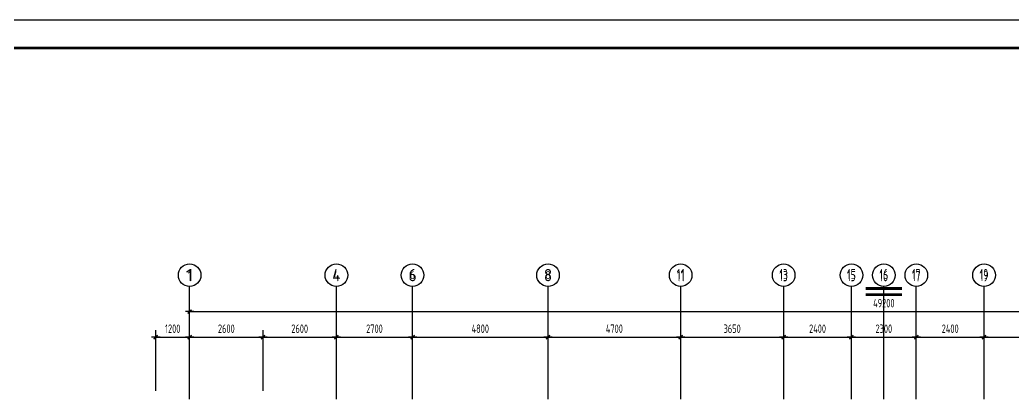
# Model space of a CAD drawing. Extents: x 627893 to 789462, y -407363 to 145317.
# Drawn here: x 665824 to 701021, y 41208 to 54660 of the extents above; entities that cross this region are included whole.
import ezdxf
from ezdxf.enums import TextEntityAlignment as Align

# ---------------------------------------------------------------- set-up
doc = ezdxf.new("R2010")
doc.units = 0
doc.header["$LTSCALE"] = 100
doc.layers.get('0').update_dxf_attribs({"linetype": 'CONTINUOUS'})
for name, color, linetype in [('AXIS', 3, 'CONTINUOUS'), ('AXIS_TEXT', 7, 'CONTINUOUS'), ('PUB_DIM', 3, 'CONTINUOUS'), ('PUB_TITLE', 4, 'CONTINUOUS'), ('THICK', 6, 'CONTINUOUS')]:
    doc.layers.add(name, color=color, linetype=linetype)
doc.styles.add('_TCH_AXIS', font='tssdeng.shx', dxfattribs={"width": 0.7, "bigfont": 'tssdchn.shx'})
doc.styles.add('CADReader_TextStyle', font='tssdeng.shx', dxfattribs={"height": 0.2, "bigfont": 'gbcbig.shx'})
doc.styles.add('COMPLEX', font='tssdeng.shx', dxfattribs={"width": 0.7, "bigfont": 'tssdchn.shx'})
doc.styles.add('dim_font', font='tssdeng.shx', dxfattribs={"width": 0.7, "bigfont": 'tssdchn.shx'})
doc.dimstyles.new('DIMN', dxfattribs={"dimtxt": 300, "dimasz": 1, "dimexe": 250, "dimexo": 300, "dimgap": 150, "dimtad": 1, "dimdec": 0, "dimzin": 0, "dimdsep": 46, "dimtxsty": 'dim_font', "dimblk": '_DIMX', "dimcen": 0.09, "dimclrt": 7, "dimadec": 0, "dimazin": 0, "dimtfac": 1, "dimtdec": 0, "dimtix": 1, "dimtmove": 2, "dimatfit": 3, "dimldrblk": '_DIMX', "dimfxl": 250, "dimtolj": 1, "dimtzin": 0, "dimarcsym": 0})

# ---------------------------------------------------------------- blocks, each defined once
blk = doc.blocks.new('_DIMX')
blk.add_line((-150, 0), (150, 0))
at = {"const_width": 50}
blk.add_lwpolyline([(-70, -70), (70, 70)], dxfattribs=at)
blk = doc.blocks.new('_AXISO')
blk.add_circle((0, 0), 0.5)
at = {"layer": 'AXIS_TEXT', "style": 'COMPLEX', "width": 1.041667}
blk.add_attdef('A', text='', height=0.56, dxfattribs=at).set_placement((-0.25, -0.28), (0.25, -0.28), align=Align.FIT)

msp = doc.modelspace()

# ---------------------------------------------------------------- linework, layer by layer
at = {"layer": 'AXIS'}
for p, q in [((671840, 41207.8), (671840, 45207.8)), ((677040, 41207.8), (677040, 45207.8)), ((679740, 41207.8), (679740, 45207.8)), ((684540, 41207.8), (684540, 45207.8)), ((689240, 41207.8), (689240, 45207.8)), ((692890, 41207.8), (692890, 45207.8)), ((695290, 41207.8), (695290, 45207.8)), ((696440, 41207.8), (696440, 45207.8)), ((697590, 41207.8), (697590, 45207.8)), ((699990, 41207.8), (699990, 45207.8))]:
    msp.add_line(p, q, dxfattribs=at)
at = {"layer": 'AXIS', "linetype": 'Continuous'}
for centre in [(671840, 45607.8), (677040, 45607.8), (679740, 45607.8), (684540, 45607.8), (689240, 45607.8), (692890, 45607.8), (695290, 45607.8), (696440, 45607.8), (697590, 45607.8), (699990, 45607.8)]:
    msp.add_circle(centre, 400, dxfattribs=at)
at = {"layer": 'PUB_TITLE'}
msp.add_lwpolyline([(657905.8, -4740.1), (657905.8, 54659.9), (742005.8, 54659.9), (742005.8, -4740.1)], close=True, dxfattribs=at)
at = {"layer": 'PUB_TITLE', "const_width": 100}
msp.add_lwpolyline([(660405.8, -3740.1), (741005.8, -3740.1), (741005.8, 53659.9), (660405.8, 53659.9)], close=True, dxfattribs=at)
at = {"layer": 'THICK', "const_width": 100}
for points in [[(695799, 45131.4), (697078.8, 45131.4)], [(695799, 44911.2), (697078.8, 44911.2)]]:
    msp.add_lwpolyline(points, dxfattribs=at)

# ---------------------------------------------------------------- block references
at = {"layer": 'AXIS'}
ref = msp.add_blockref('_AXISO', (671840, 45607.8), dxfattribs=dict(at, xscale=800, yscale=800, zscale=800))
ref.add_attrib('A', '1', dxfattribs={"layer": 'AXIS_TEXT', "height": 438.4, "style": '_TCH_AXIS', "width": 2.8}).set_placement((671693.9, 45388.6), (671986.2, 45388.6), align=Align.FIT)
ref = msp.add_blockref('_AXISO', (677040, 45607.8), dxfattribs=dict(at, xscale=800, yscale=800, zscale=800))
ref.add_attrib('A', '4', dxfattribs={"layer": 'AXIS_TEXT', "height": 438.4, "style": '_TCH_AXIS', "width": 0.933333}).set_placement((676893.9, 45388.6), (677186.2, 45388.6), align=Align.FIT)
ref = msp.add_blockref('_AXISO', (679740, 45607.8), dxfattribs=dict(at, xscale=800, yscale=800, zscale=800))
ref.add_attrib('A', '6', dxfattribs={"layer": 'AXIS_TEXT', "height": 438.4, "style": '_TCH_AXIS', "width": 1.076923}).set_placement((679593.9, 45388.6), (679886.2, 45388.6), align=Align.FIT)
ref = msp.add_blockref('_AXISO', (684540, 45607.8), dxfattribs=dict(at, xscale=800, yscale=800, zscale=800))
ref.add_attrib('A', '8', dxfattribs={"layer": 'AXIS_TEXT', "height": 438.4, "style": '_TCH_AXIS'}).set_placement((684393.9, 45388.6), (684686.2, 45388.6), align=Align.FIT)
ref = msp.add_blockref('_AXISO', (689240, 45607.8), dxfattribs=dict(at, xscale=800, yscale=800, zscale=800))
ref.add_attrib('A', '11', dxfattribs={"layer": 'AXIS_TEXT', "height": 438.39, "style": '_TCH_AXIS', "width": 0.666667}).set_placement((689093.9, 45388.6), (689386.2, 45388.6), align=Align.FIT)
ref = msp.add_blockref('_AXISO', (692890, 45607.8), dxfattribs=dict(at, xscale=800, yscale=800, zscale=800))
ref.add_attrib('A', '13', dxfattribs={"layer": 'AXIS_TEXT', "height": 438.39, "style": '_TCH_AXIS', "width": 0.466667}).set_placement((692743.9, 45388.6), (693036.2, 45388.6), align=Align.FIT)
ref = msp.add_blockref('_AXISO', (695290, 45607.8), dxfattribs=dict(at, xscale=800, yscale=800, zscale=800))
ref.add_attrib('A', '15', dxfattribs={"layer": 'AXIS_TEXT', "height": 438.39, "style": '_TCH_AXIS', "width": 0.466667}).set_placement((695143.9, 45388.6), (695436.2, 45388.6), align=Align.FIT)
ref = msp.add_blockref('_AXISO', (696440, 45607.8), dxfattribs=dict(at, xscale=800, yscale=800, zscale=800))
ref.add_attrib('A', '16', dxfattribs={"layer": 'AXIS_TEXT', "height": 438.39, "style": '_TCH_AXIS', "width": 0.482759}).set_placement((696293.9, 45388.6), (696586.2, 45388.6), align=Align.FIT)
ref = msp.add_blockref('_AXISO', (697590, 45607.8), dxfattribs=dict(at, xscale=800, yscale=800, zscale=800))
ref.add_attrib('A', '17', dxfattribs={"layer": 'AXIS_TEXT', "height": 438.39, "style": '_TCH_AXIS', "width": 0.466667}).set_placement((697443.9, 45388.6), (697736.2, 45388.6), align=Align.FIT)
ref = msp.add_blockref('_AXISO', (699990, 45607.8), dxfattribs=dict(at, xscale=800, yscale=800, zscale=800))
ref.add_attrib('A', '19', dxfattribs={"layer": 'AXIS_TEXT', "height": 438.39, "style": '_TCH_AXIS', "width": 0.482759}).set_placement((699843.9, 45388.6), (700136.2, 45388.6), align=Align.FIT)

# ---------------------------------------------------------------- texts
at = {"layer": 'AXIS', "color": 7, "style": 'CADReader_TextStyle'}
for s, p in [('1', (671840, 45607.8)), ('4', (677040, 45607.8)), ('6', (679740, 45607.8)), ('8', (684540, 45607.8)), ('11', (689240, 45607.8)), ('13', (692890, 45607.8)), ('15', (695290, 45607.8)), ('16', (696440, 45607.8)), ('17', (697590, 45607.8)), ('19', (699990, 45607.8))]:
    msp.add_text(s, height=280, dxfattribs=at).set_placement(p, align=Align.MIDDLE)

# ---------------------------------------------------------------- dimensions: what is measured, and where the dimension line sits
at = {"layer": 'PUB_DIM'}
for p1, p2, distance in [((671840, 41509.2), (721040, 41509.2), 2804.5), ((670640, 41209.2), (671840, 41209.2), 2198), ((671840, 41209.2), (674440, 41209.2), 2198), ((674440, 41209.2), (677040, 41209.2), 2198), ((677040, 41209.2), (679740, 41209.2), 2198), ((679740, 41209.2), (684540, 41209.2), 2198), ((684540, 41209.2), (689240, 41209.2), 2198), ((689240, 41209.2), (692890, 41209.2), 2198), ((692890, 41209.2), (695290, 41209.2), 2198), ((695290, 41209.2), (697590, 41209.2), 2198), ((697590, 41209.2), (699990, 41209.2), 2198), ((699990, 41209.2), (703640, 41209.2), 2198)]:
    msp.add_aligned_dim(p1=p1, p2=p2, distance=distance, dimstyle='DIMN', dxfattribs=at).render()

doc.saveas('drawing.dxf')
